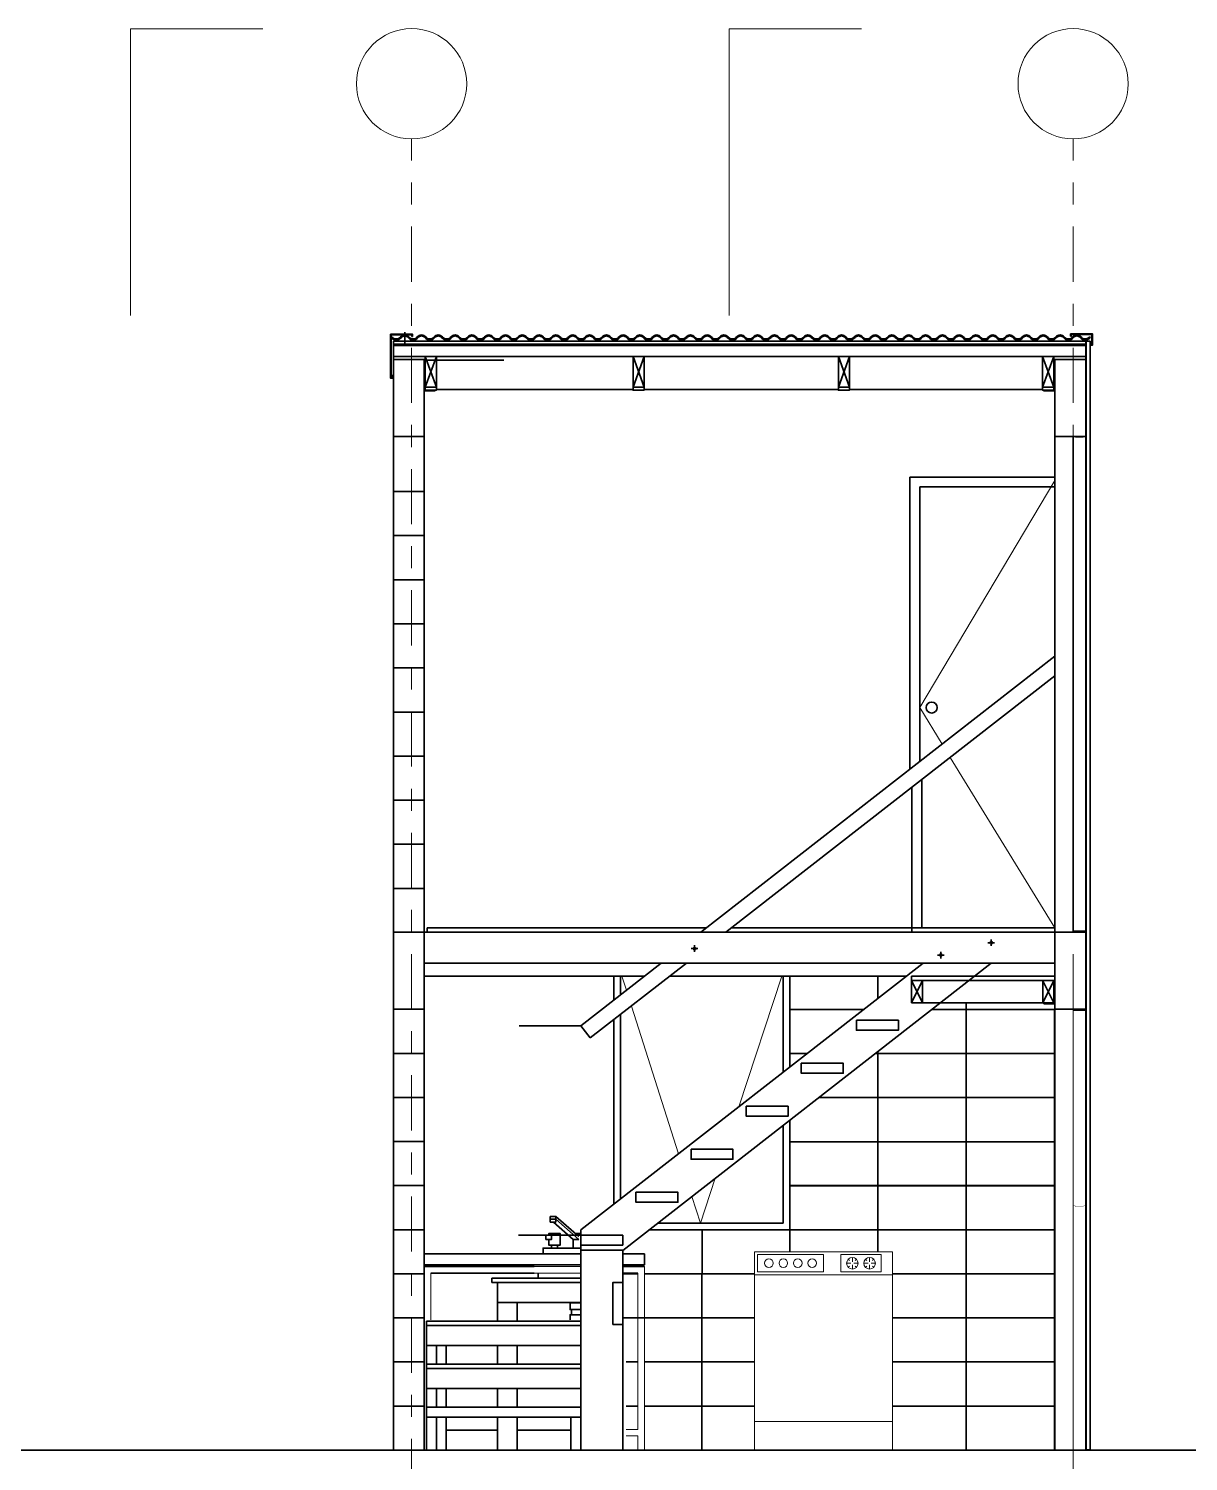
# Model space of a CAD drawing. Header units: metres. Extents: x -74.1 to 15, y -108.3 to -10.
# Drawn here: x -29.08 to -23.82, y -34.55 to -28.05 of the extents above; entities that cross this region are included whole.
import ezdxf

# ---------------------------------------------------------------- set-up
doc = ezdxf.new("R2010")
doc.units = ezdxf.units.M
doc.header["$LTSCALE"] = 5
doc.header["$MEASUREMENT"] = 0
doc.linetypes.add('CENTER', pattern=[2, 1.25, -0.25, 0.25, -0.25])
for name, color, linetype, lineweight in [('A-ANNO-SYMB', 3, 'Continuous', 18), ('A-ELEV-MBE1', 7, 'Continuous', 35), ('A-SECT-MCUT', 7, 'Continuous', 35)]:
    doc.layers.add(name, color=color, linetype=linetype, lineweight=lineweight)

msp = doc.modelspace()

# ---------------------------------------------------------------- linework, layer by layer
at = {"layer": 'A-ANNO-SYMB', "ltscale": 0.2}
for p, q in [((-28.6155, -28.0524), (-28.0155, -28.0524)), ((-28.6155, -28.0524), (-28.6155, -29.3524)), ((-25.9002, -28.0524), (-25.3002, -28.0524)), ((-25.9002, -28.0524), (-25.9002, -29.3524))]:
    msp.add_line(p, q, dxfattribs=at)
at = {"layer": 'A-ANNO-SYMB', "ltscale": 0.003}
for p, q in [((-25.0367, -31.1314), (-24.4238, -30.1013)), ((-25.0367, -31.1314), (-24.935, -31.2972)), ((-24.8982, -31.3573), (-24.4236, -32.1309)), ((-26.3872, -32.3507), (-26.367, -32.4142)), ((-25.8572, -32.9427), (-25.6625, -32.3507)), ((-26.3444, -32.4853), (-26.131, -33.1562)), ((-26.031, -33.4709), (-25.9638, -33.2668)), ((-26.0696, -33.3493), (-26.031, -33.4709)), ((-25.7854, -33.6093), (-25.7854, -33.6593)), ((-25.3682, -33.6524), (-25.3486, -33.6524)), ((-25.3551, -33.6655), (-25.3605, -33.6708)), ((-25.3599, -33.6346), (-25.3551, -33.6394)), ((-25.3421, -33.6459), (-25.3421, -33.6263)), ((-25.3421, -33.6589), (-25.3421, -33.6785)), ((-25.316, -33.6524), (-25.3355, -33.6524)), ((-25.329, -33.6394), (-25.324, -33.6343)), ((-25.3236, -33.6708), (-25.329, -33.6655)), ((-25.2899, -33.6524), (-25.2703, -33.6524)), ((-25.2768, -33.6655), (-25.2822, -33.6708)), ((-25.2817, -33.6346), (-25.2768, -33.6394)), ((-25.2638, -33.6459), (-25.2638, -33.6263)), ((-25.2638, -33.6589), (-25.2638, -33.6785)), ((-25.2377, -33.6524), (-25.2573, -33.6524)), ((-25.2508, -33.6394), (-25.2457, -33.6343)), ((-25.2454, -33.6708), (-25.2508, -33.6655)), ((-25.1595, -33.7046), (-25.7855, -33.7046)), ((-25.7855, -34.3698), (-25.1595, -34.3698))]:
    msp.add_line(p, q, dxfattribs=at)
at = {"layer": 'A-ANNO-SYMB'}
for p, q in [((-24.3406, -32.5059), (-24.3406, -34.4949)), ((-24.2842, -32.5059), (-24.3406, -32.5059)), ((-24.2842, -32.5059), (-24.2842, -34.497)), ((-27.2835, -33.6593), (-27.2835, -33.6093)), ((-27.2835, -34.4358), (-27.2835, -33.6673)), ((-27.2535, -33.9089), (-27.2535, -33.6973)), ((-26.5735, -33.6673), (-26.7845, -33.6673)), ((-26.5735, -33.6973), (-26.7845, -33.6973)), ((-26.3155, -34.4058), (-26.3155, -33.6973)), ((-26.2855, -34.4358), (-26.2855, -33.6673)), ((-27.2835, -34.4358), (-27.2835, -34.5002)), ((-26.3676, -34.4058), (-26.3155, -34.4058)), ((-26.3676, -34.4358), (-26.3155, -34.4358)), ((-26.3155, -34.4358), (-26.3155, -34.5002)), ((-26.2855, -34.4358), (-26.2855, -34.5002))]:
    msp.add_line(p, q, dxfattribs=at)
at = {"layer": 'A-ANNO-SYMB', "linetype": 'CENTER', "ltscale": 0.04}
for points in [[(-27.3409, -39.0995), (-27.3409, -28.5516)], [(-24.3409, -39.0995), (-24.3409, -28.5516)]]:
    msp.add_lwpolyline(points, dxfattribs=at)
at = {"layer": 'A-ANNO-SYMB', "ltscale": 0.003}
for points in [[(-25.7855, -34.5002), (-25.7855, -33.6002), (-25.1595, -33.6002), (-25.1595, -34.5002)], [(-25.7725, -33.6915), (-25.7725, -33.6133), (-25.4725, -33.6133), (-25.4725, -33.6915)], [(-25.3942, -33.6915), (-25.3942, -33.6133), (-25.2116, -33.6133), (-25.2116, -33.6915)]]:
    msp.add_lwpolyline(points, close=True, dxfattribs=at)
at = {"layer": 'A-ANNO-SYMB'}
msp.add_lwpolyline([(-26.3155, -34.4358), (-26.3676, -34.4358), (-26.3676, -34.4358), (-26.3155, -34.4358)], close=True, dxfattribs=at)
at = {"layer": 'A-ANNO-SYMB', "ltscale": 0.003}
msp.add_lwpolyline([(-25.226, -34.5002), (-25.626, -34.5002)], dxfattribs=at)
at = {"layer": 'A-ANNO-SYMB'}
for centre in [(-27.3409, -28.3016), (-24.3409, -28.3016)]:
    msp.add_circle(centre, 0.25, dxfattribs=at)
at = {"layer": 'A-ANNO-SYMB', "ltscale": 0.003}
for centre, radius in [((-25.7203, -33.6524), 0.0196), ((-25.6551, -33.6524), 0.0196), ((-25.5899, -33.6524), 0.0196), ((-25.5247, -33.6524), 0.0196), ((-25.3421, -33.6524), 0.0261), ((-25.2638, -33.6524), 0.0261)]:
    msp.add_circle(centre, radius, dxfattribs=at)
at = {"layer": 'A-ELEV-MBE1'}
for p, q in [((-27.3713, -29.4286), (-27.3713, -29.4879)), ((-27.4293, -29.4499), (-27.4332, -29.4531)), ((-27.4235, -29.4686), (-24.2838, -29.4686)), ((-27.4235, -29.4836), (-27.4235, -29.4686)), ((-27.4235, -29.4836), (-24.2838, -29.4836)), ((-27.4235, -29.4836), (-27.4235, -29.5518)), ((-27.4235, -29.4883), (-24.2838, -29.4883)), ((-27.3392, -29.4476), (-27.3362, -29.4476)), ((-26.3625, -29.4499), (-26.3664, -29.4531)), ((-26.3244, -29.4499), (-26.3206, -29.4531)), ((-25.7529, -29.4499), (-25.7568, -29.4531)), ((-24.6861, -29.4499), (-24.69, -29.4531)), ((-24.648, -29.4499), (-24.6442, -29.4531)), ((-24.3496, -29.4467), (-24.3526, -29.4467)), ((-24.2838, -29.4836), (-24.2838, -29.4686)), ((-24.2838, -29.4836), (-24.2838, -29.5518)), ((-24.2634, -29.4686), (-24.2814, -29.4686)), ((-24.2664, -29.4491), (-24.2623, -29.452)), ((-24.2626, -29.4872), (-24.2626, -29.4742)), ((-24.2596, -29.4742), (-24.2626, -29.4742)), ((-24.2596, -29.4842), (-24.2596, -29.4742)), ((-27.4235, -29.5383), (-24.2838, -29.5383)), ((-27.2835, -29.555), (-26.9234, -29.555)), ((-24.4291, -29.6922), (-24.4291, -29.5383)), ((-27.4292, -29.6346), (-27.4292, -29.6246)), ((-27.4262, -29.6246), (-27.4292, -29.6246)), ((-27.4262, -29.6376), (-27.4262, -29.6246)), ((-27.2787, -29.594), (-27.2835, -29.594)), ((-24.4291, -29.594), (-24.4248, -29.594)), ((-27.2335, -29.6922), (-27.2335, -29.694)), ((-27.2287, -29.6883), (-26.3367, -29.6883)), ((-26.2867, -29.6883), (-25.4053, -29.6883)), ((-25.3553, -29.6883), (-24.4791, -29.6883)), ((-24.4748, -29.6922), (-24.4748, -29.694)), ((-24.4248, -29.694), (-24.4238, -29.694)), ((-24.4238, -29.9018), (-24.4234, -34.5009)), ((-24.3406, -29.9044), (-24.3406, -32.1453)), ((-24.2836, -29.9058), (-24.2836, -32.1467)), ((-25.0817, -31.4116), (-25.0817, -30.0857)), ((-24.4238, -30.0857), (-25.0817, -30.0857)), ((-25.0367, -30.1307), (-25.0367, -31.3765)), ((-24.4238, -30.1307), (-25.0367, -30.1307)), ((-26.0293, -32.1508), (-24.4235, -30.8982)), ((-25.9155, -32.1508), (-24.4235, -30.987)), ((-25.0717, -32.1307), (-25.0717, -31.4926)), ((-25.0267, -31.4575), (-25.0267, -32.1307)), ((-27.2835, -32.1509), (-24.4236, -32.1507)), ((-27.27, -32.1309), (-27.27, -32.1509)), ((-26.0038, -32.1309), (-27.27, -32.1309)), ((-24.4236, -32.1309), (-25.89, -32.1309)), ((-25.0717, -32.1507), (-25.8896, -32.1507)), ((-25.0717, -32.1307), (-25.0717, -32.1507)), ((-24.3855, -32.1507), (-25.0717, -32.1507)), ((-24.2842, -32.1453), (-24.3406, -32.1453)), ((-26.0427, -32.2249), (-26.0727, -32.2249)), ((-26.0577, -32.2399), (-26.0577, -32.2099)), ((-24.697, -32.1981), (-24.727, -32.1981)), ((-24.712, -32.2131), (-24.712, -32.1831)), ((-27.2835, -32.2909), (-24.4236, -32.2907)), ((-26.5735, -33.5014), (-25.0214, -32.2907)), ((-26.5735, -32.5752), (-26.2088, -32.2908)), ((-26.5304, -32.6304), (-26.095, -32.2908)), ((-26.3835, -33.5941), (-24.7125, -32.2907)), ((-24.9261, -32.2542), (-24.9561, -32.2542)), ((-24.9411, -32.2692), (-24.9411, -32.2392)), ((-26.2856, -32.3507), (-27.2835, -32.3507)), ((-26.4235, -32.3507), (-26.4235, -32.4582)), ((-26.4235, -32.4582), (-26.4235, -32.3509)), ((-26.3935, -32.4348), (-26.3935, -32.3507)), ((-25.0983, -32.3507), (-26.1718, -32.3507)), ((-25.656, -32.7857), (-25.656, -32.3507)), ((-25.626, -32.7112), (-25.626, -32.3507)), ((-25.226, -32.4503), (-25.226, -32.3507)), ((-25.0735, -32.3502), (-25.0735, -32.3702)), ((-24.4235, -32.3507), (-24.7894, -32.3507)), ((-24.7888, -32.3502), (-24.4235, -32.3502)), ((-24.8144, -32.3702), (-24.4235, -32.3702)), ((-24.9426, -32.4702), (-24.4235, -32.4702)), ((-26.4235, -32.6152), (-26.4235, -32.547)), ((-26.4235, -32.547), (-26.4235, -33.3844)), ((-26.4235, -32.547), (-26.4235, -32.6152)), ((-26.3935, -33.361), (-26.3935, -32.5236)), ((-26.3935, -32.5834), (-26.3935, -32.5236)), ((-26.5735, -32.5752), (-26.8531, -32.5752)), ((-26.5735, -32.5752), (-26.5304, -32.6304)), ((-26.4235, -33.3844), (-26.4235, -32.757)), ((-25.656, -33.4709), (-25.656, -33.0267)), ((-25.626, -33.5009), (-25.626, -33.028)), ((-26.7123, -33.4398), (-26.7123, -33.4528)), ((-26.6863, -33.4398), (-26.7123, -33.4398)), ((-26.7123, -33.4528), (-26.7123, -33.4659)), ((-26.7123, -33.4528), (-26.6863, -33.4528)), ((-26.7123, -33.4659), (-26.6863, -33.4659)), ((-26.6978, -33.4658), (-26.608, -33.5441)), ((-26.6863, -33.4528), (-26.6863, -33.4398)), ((-26.5819, -33.5311), (-26.6863, -33.4398)), ((-26.6863, -33.4659), (-26.6863, -33.4528)), ((-26.6863, -33.4528), (-26.5819, -33.5441)), ((-26.2255, -33.4709), (-25.656, -33.4709)), ((-25.656, -33.4709), (-26.0434, -33.4709)), ((-26.5735, -33.5252), (-26.8558, -33.5252)), ((-26.5735, -33.518), (-26.5968, -33.518)), ((-26.5735, -33.5014), (-26.5735, -34.3052)), ((-25.626, -33.5002), (-26.1091, -33.5002)), ((-25.626, -33.5009), (-26.1091, -33.5009)), ((-26.7058, -33.5832), (-26.7058, -33.5702)), ((-26.6797, -33.5702), (-26.6797, -33.5832)), ((-26.608, -33.5441), (-26.608, -33.5832)), ((-26.608, -33.5441), (-26.5819, -33.5441)), ((-26.5735, -33.7047), (-26.5735, -33.5878)), ((-26.3835, -33.5936), (-26.5735, -33.5936)), ((-26.3835, -33.5941), (-26.3835, -34.5002)), ((-27.2835, -33.6093), (-26.5735, -33.6093)), ((-27.2835, -33.6593), (-26.5735, -33.6593)), ((-26.7449, -33.6093), (-26.5735, -33.6093)), ((-26.3835, -33.6093), (-26.2855, -33.6093)), ((-26.3835, -33.6593), (-26.2855, -33.6593)), ((-26.2855, -33.6593), (-26.2855, -33.6093)), ((-27.2835, -33.6673), (-26.7845, -33.6673)), ((-27.2535, -33.6973), (-26.7845, -33.6973)), ((-26.9776, -33.7202), (-26.9776, -33.7402)), ((-26.5735, -33.7202), (-26.9776, -33.7202)), ((-26.3835, -33.6673), (-26.2855, -33.6673)), ((-26.3835, -33.6973), (-26.3155, -33.6973)), ((-26.3155, -33.7002), (-26.3835, -33.7002)), ((-25.1595, -33.7002), (-24.426, -33.7002)), ((-24.426, -33.7002), (-24.426, -34.5002)), ((-26.5735, -33.7402), (-26.9776, -33.7402)), ((-26.9517, -33.7402), (-26.9517, -33.9152)), ((-26.5735, -33.8302), (-26.9517, -33.8302)), ((-26.8617, -33.8302), (-26.8617, -33.9152)), ((-26.6164, -33.8321), (-26.6164, -33.8302)), ((-27.2735, -33.9352), (-27.2735, -33.9152)), ((-26.5735, -33.9152), (-27.2735, -33.9152)), ((-26.6164, -33.8856), (-26.6164, -33.8625)), ((-27.2735, -34.1102), (-27.2735, -33.9352)), ((-26.5735, -33.9352), (-27.2735, -33.9352)), ((-26.5735, -34.0252), (-27.2735, -34.0252)), ((-27.2283, -34.1102), (-27.2283, -34.0252)), ((-27.1835, -34.0252), (-27.1835, -34.1102)), ((-26.9517, -34.0252), (-26.9517, -34.1102)), ((-26.8617, -34.0252), (-26.8617, -34.1102)), ((-27.2735, -34.1102), (-27.2735, -34.1302)), ((-26.5735, -34.1102), (-27.2735, -34.1102)), ((-27.2735, -34.1302), (-27.2735, -34.3052)), ((-26.5735, -34.1302), (-27.2735, -34.1302)), ((-26.5735, -34.2202), (-27.2735, -34.2202)), ((-27.2283, -34.2202), (-27.2283, -34.3052)), ((-27.1835, -34.3052), (-27.1835, -34.2202)), ((-26.9517, -34.2202), (-26.9517, -34.3052)), ((-26.8617, -34.2202), (-26.8617, -34.3052)), ((-27.2735, -34.3502), (-27.2735, -34.3052)), ((-26.5735, -34.3052), (-27.2735, -34.3052)), ((-26.5735, -34.3052), (-26.5735, -34.3502)), ((-26.5735, -34.3502), (-27.2735, -34.3502)), ((-27.1835, -34.3502), (-27.1835, -34.5002)), ((-26.9517, -34.3502), (-26.9517, -34.5002)), ((-26.8617, -34.3502), (-26.8617, -34.5002)), ((-26.9517, -34.4102), (-27.1835, -34.4102)), ((-26.6185, -34.4102), (-26.8617, -34.4102))]:
    msp.add_line(p, q, dxfattribs=at)
at = {"layer": 'A-ELEV-MBE1', "ltscale": 0.03}
for p, q in [((-25.0735, -32.3502), (-24.7888, -32.3502)), ((-25.0735, -32.3702), (-24.8144, -32.3702)), ((-25.0235, -32.3702), (-25.0735, -32.4702)), ((-25.0735, -32.3702), (-25.0235, -32.4702)), ((-24.4286, -32.3702), (-24.4786, -32.4702)), ((-24.4786, -32.3705), (-24.4286, -32.4705)), ((-25.0735, -32.4702), (-24.9426, -32.4702))]:
    msp.add_line(p, q, dxfattribs=at)
at = {"layer": 'A-ELEV-MBE1'}
for points in [[(-27.4262, -29.6376), (-27.4362, -29.6376), (-27.4362, -29.4376), (-27.3362, -29.4376), (-27.3362, -29.4476)], [(-27.4292, -29.6346), (-27.4332, -29.6346), (-27.4332, -29.4406), (-27.3392, -29.4406), (-27.3392, -29.4476)], [(-24.2626, -29.4872), (-24.2526, -29.4872), (-24.2526, -29.4367), (-24.3526, -29.4367), (-24.3526, -29.4467)], [(-24.2596, -29.4842), (-24.2556, -29.4842), (-24.2556, -29.4397), (-24.3496, -29.4397), (-24.3496, -29.4467)], [(-24.2634, -29.4686), (-24.2634, -34.499), (-24.2814, -34.499), (-24.2814, -29.4686)], [(-27.2835, -29.594), (-27.2835, -29.694), (-27.2335, -29.694)], [(-24.4248, -29.594), (-24.4248, -29.694), (-24.4748, -29.694)], [(-27.2787, -29.6784), (-27.2787, -29.6922), (-27.2287, -29.6922), (-27.2287, -29.6784)], [(-26.3367, -29.6784), (-26.3367, -29.6922), (-26.2867, -29.6922), (-26.2867, -29.6784)], [(-25.4053, -29.6784), (-25.4053, -29.6922), (-25.3553, -29.6922), (-25.3553, -29.6784)], [(-24.4791, -29.6784), (-24.4791, -29.6922), (-24.4291, -29.6922), (-24.4291, -29.6784)], [(-25.4278, -32.5009), (-25.626, -32.5009), (-25.626, -32.3507)], [(-24.4735, -32.4752), (-24.4735, -32.4702), (-24.4285, -32.4702), (-24.4285, -32.4252), (-24.4235, -32.4252)], [(-24.4735, -32.4752), (-24.4235, -32.4752), (-24.4235, -32.4252)], [(-24.826, -32.4702), (-24.826, -32.5009), (-24.9819, -32.5009)], [(-24.426, -32.5009), (-24.426, -32.5009), (-24.826, -32.5009), (-24.826, -32.4702)], [(-25.5473, -32.7009), (-25.626, -32.7009), (-25.626, -32.5009), (-25.2909, -32.5009)], [(-24.9819, -32.5009), (-24.826, -32.5009), (-24.826, -32.7009), (-25.226, -32.7009), (-25.226, -32.6913)], [(-25.226, -32.6913), (-25.226, -32.7009), (-25.2383, -32.7009)], [(-25.626, -32.7623), (-25.626, -32.7009), (-25.6163, -32.7009)], [(-25.2383, -32.7009), (-25.226, -32.7009), (-25.226, -32.9009), (-25.4948, -32.9009)], [(-25.4948, -32.9009), (-25.226, -32.9009), (-25.226, -33.1009), (-25.626, -33.1009), (-25.626, -33.0033)], [(-26.7189, -33.5245), (-26.7189, -33.518), (-26.6667, -33.518), (-26.6667, -33.5702), (-26.7189, -33.5702), (-26.7189, -33.5441)], [(-26.2631, -33.5002), (-26.0235, -33.5002), (-26.0235, -33.7002)], [(-25.626, -33.6002), (-25.626, -33.5002), (-25.226, -33.5002), (-25.226, -33.6002)], [(-25.226, -33.6002), (-25.226, -33.5002), (-24.826, -33.5002), (-24.826, -34.5002)], [(-24.826, -33.6002), (-24.826, -33.5002), (-24.426, -33.5002), (-24.426, -33.7002), (-24.4359, -33.7002)], [(-26.5735, -33.5832), (-26.7449, -33.5832), (-26.7449, -33.6093), (-26.5735, -33.6093)], [(-26.7664, -33.7202), (-26.7664, -33.6973)], [(-26.2855, -33.7002), (-26.0865, -33.7002)], [(-26.0245, -33.7002), (-26.2855, -33.7002)], [(-26.0245, -33.7002), (-26.0565, -33.7002)], [(-26.0565, -33.7002), (-26.0245, -33.7002)], [(-25.7855, -33.9002), (-26.0245, -33.9002), (-26.0245, -33.7002), (-25.7855, -33.7002)], [(-25.1595, -33.7002), (-25.1185, -33.7002)], [(-26.4285, -33.9302), (-26.4285, -33.7402), (-26.3835, -33.7402), (-26.3835, -33.9302), (-26.4285, -33.9302)], [(-26.5735, -33.8625), (-26.6219, -33.8625), (-26.6219, -33.8321), (-26.5735, -33.8321)], [(-26.6219, -33.9089), (-26.6219, -33.8856), (-26.5735, -33.8856)], [(-26.2855, -33.9002), (-26.3835, -33.9002)], [(-26.3676, -33.9002), (-26.3155, -33.9002)], [(-26.0865, -33.9002), (-26.2855, -33.9002)], [(-26.2855, -33.9002), (-26.0245, -33.9002)], [(-26.0565, -33.9002), (-26.0245, -33.9002)], [(-25.7855, -34.1002), (-26.0245, -34.1002), (-26.0245, -33.9002), (-25.7855, -33.9002)], [(-25.1185, -33.9002), (-25.1595, -33.9002)], [(-25.1595, -33.9002), (-24.4235, -33.9002)], [(-26.3676, -34.1002), (-26.3155, -34.1002)], [(-26.3155, -34.1002), (-26.3676, -34.1002)], [(-26.0245, -34.1002), (-26.2855, -34.1002)], [(-26.2855, -34.1002), (-26.0865, -34.1002)], [(-26.0245, -34.1002), (-26.0565, -34.1002)], [(-26.0565, -34.1002), (-26.0245, -34.1002)], [(-25.7855, -34.3002), (-26.0245, -34.3002), (-26.0245, -34.1002), (-25.7855, -34.1002)], [(-24.4235, -34.1002), (-25.1595, -34.1002)], [(-25.1595, -34.1002), (-25.1185, -34.1002)], [(-26.3676, -34.3002), (-26.3155, -34.3002)], [(-26.3155, -34.3002), (-26.3676, -34.3002)], [(-26.0245, -34.3002), (-26.2855, -34.3002)], [(-26.2855, -34.3002), (-26.0865, -34.3002)], [(-26.0245, -34.3002), (-26.0565, -34.3002)], [(-26.0565, -34.3002), (-26.0245, -34.3002)], [(-26.0245, -34.5002), (-26.0245, -34.3002), (-25.7855, -34.3002)], [(-24.4234, -34.3002), (-25.1595, -34.3002)], [(-27.2735, -34.5002), (-27.2735, -34.3502), (-27.2285, -34.3502), (-27.2285, -34.5002), (-27.2735, -34.5002)], [(-26.6185, -34.5002), (-26.6185, -34.3502), (-26.5735, -34.3502), (-26.5735, -34.5002), (-26.6185, -34.5002)], [(-25.6245, -34.5002), (-26.0245, -34.5002), (-26.0245, -34.4358)], [(-24.426, -34.5002), (-25.226, -34.5002)]]:
    msp.add_lwpolyline(points, dxfattribs=at)
at = {"layer": 'A-ELEV-MBE1', "const_width": 0.0015}
for points in [[(-24.3418, -29.9336), (-24.3418, -29.9036), (-24.3328, -29.9036), (-24.3299, -29.9066), (-24.3126, -29.9066), (-24.2953, -29.9066), (-24.2923, -29.9036), (-24.2833, -29.9036), (-24.2833, -29.9336)], [(-24.3418, -32.1195), (-24.3418, -32.1495), (-24.3328, -32.1495), (-24.3299, -32.1465), (-24.3126, -32.1465), (-24.2953, -32.1465), (-24.2923, -32.1495), (-24.2833, -32.1495), (-24.2833, -32.1195)], [(-24.3418, -32.5317), (-24.3418, -32.5017), (-24.3328, -32.5017), (-24.3299, -32.5046), (-24.3126, -32.5046), (-24.2953, -32.5046), (-24.2923, -32.5017), (-24.2833, -32.5017), (-24.2833, -32.5317)], [(-24.3418, -33.4214), (-24.3418, -33.3914), (-24.3328, -33.3914), (-24.3299, -33.3944), (-24.3126, -33.3944), (-24.2953, -33.3944), (-24.2923, -33.3914), (-24.2833, -33.3914), (-24.2833, -33.4214)], [(-24.3418, -34.4703), (-24.3418, -34.5003), (-24.3328, -34.5003), (-24.3299, -34.4973), (-24.3126, -34.4973), (-24.2953, -34.4973), (-24.2923, -34.5003), (-24.2833, -34.5003), (-24.2833, -34.4703)]]:
    msp.add_lwpolyline(points, dxfattribs=at)
at = {"layer": 'A-ELEV-MBE1'}
for points in [[(-25.0717, -32.1309), (-25.0717, -32.1507), (-24.4236, -32.1507), (-24.4236, -32.1309)], [(-24.826, -32.5009), (-24.426, -32.5009), (-24.426, -32.7009), (-24.826, -32.7009)], [(-25.226, -32.7009), (-24.826, -32.7009), (-24.826, -32.9009), (-25.226, -32.9009)], [(-24.826, -32.7009), (-24.426, -32.7009), (-24.426, -32.9009), (-24.826, -32.9009)], [(-25.226, -32.9009), (-24.826, -32.9009), (-24.826, -33.1009), (-25.226, -33.1009)], [(-24.826, -32.9009), (-24.426, -32.9009), (-24.426, -33.1009), (-24.826, -33.1009)], [(-25.626, -33.1009), (-25.226, -33.1009), (-25.226, -33.3009), (-25.626, -33.3009)], [(-25.226, -33.1009), (-24.826, -33.1009), (-24.826, -33.3009), (-25.226, -33.3009)], [(-24.826, -33.1009), (-24.426, -33.1009), (-24.426, -33.3009), (-24.826, -33.3009)], [(-25.626, -33.3002), (-25.226, -33.3002), (-25.226, -33.5002), (-25.626, -33.5002)], [(-25.626, -33.3009), (-25.226, -33.3009), (-25.226, -33.5009), (-25.626, -33.5009)], [(-25.226, -33.3002), (-24.826, -33.3002), (-24.826, -33.5002), (-25.226, -33.5002)], [(-25.226, -33.3009), (-24.826, -33.3009), (-24.826, -33.5009), (-25.226, -33.5009)], [(-24.826, -33.3002), (-24.426, -33.3002), (-24.426, -33.5002), (-24.826, -33.5002)], [(-24.826, -33.3009), (-24.426, -33.3009), (-24.426, -33.5009), (-24.826, -33.5009)], [(-26.7319, -33.5441), (-26.7319, -33.5246), (-26.7058, -33.5246), (-26.7058, -33.5441)]]:
    msp.add_lwpolyline(points, close=True, dxfattribs=at)
at = {"layer": 'A-ELEV-MBE1', "ltscale": 0.03}
for points in [[(-25.0735, -32.4702), (-25.0735, -32.3702), (-25.0235, -32.3702), (-25.0235, -32.4702), (-25.0735, -32.4702)], [(-24.4786, -32.4702), (-24.4786, -32.3702), (-24.4286, -32.3702), (-24.4286, -32.4702), (-24.4786, -32.4702)]]:
    msp.add_lwpolyline(points, dxfattribs=at)
for points in [[(-25.3235, -32.5502), (-25.1335, -32.5502), (-25.1335, -32.5952), (-25.3235, -32.5952)], [(-25.5735, -32.7452), (-25.3835, -32.7452), (-25.3835, -32.7902), (-25.5735, -32.7902)], [(-25.5735, -32.7452), (-25.3835, -32.7452), (-25.3835, -32.7902), (-25.5735, -32.7902)], [(-25.8235, -32.9402), (-25.6335, -32.9402), (-25.6335, -32.9852), (-25.8235, -32.9852)], [(-26.0735, -33.1352), (-25.8835, -33.1352), (-25.8835, -33.1802), (-26.0735, -33.1802)], [(-26.3235, -33.3302), (-26.1335, -33.3302), (-26.1335, -33.3752), (-26.3235, -33.3752)], [(-26.5735, -33.5252), (-26.3835, -33.5252), (-26.3835, -33.5702), (-26.5735, -33.5702)]]:
    msp.add_lwpolyline(points, close=True, dxfattribs=at)
at = {"layer": 'A-ELEV-MBE1'}
for centre, radius in [((-24.9823, -31.1314), 0.025), ((-26.0577, -32.2249), 0.005), ((-24.712, -32.1981), 0.005), ((-24.9411, -32.2542), 0.005)]:
    msp.add_circle(centre, radius, dxfattribs=at)
for centre, radius, start, end in [((-27.3722, -29.4655), 0.0247, 39.42406, 140.57594), ((-27.296, -29.4655), 0.0247, 39.42406, 140.57594), ((-27.2198, -29.4655), 0.0247, 39.42406, 140.57594), ((-27.1436, -29.4655), 0.0247, 39.42406, 140.57594), ((-27.0674, -29.4655), 0.0247, 39.42406, 140.57594), ((-26.9912, -29.4655), 0.0247, 39.42406, 140.57594), ((-26.915, -29.4655), 0.0247, 39.42406, 140.57594), ((-26.8388, -29.4655), 0.0247, 39.42406, 140.57594), ((-26.7626, -29.4655), 0.0247, 39.42406, 140.57594), ((-26.6864, -29.4655), 0.0247, 39.42406, 140.57594), ((-26.6102, -29.4655), 0.0247, 39.42406, 140.57594), ((-26.534, -29.4655), 0.0247, 39.42406, 140.57594), ((-26.4578, -29.4655), 0.0247, 39.42406, 140.57594), ((-26.3816, -29.4655), 0.0247, 39.42406, 140.57594), ((-26.3054, -29.4655), 0.0247, 39.42406, 140.57594), ((-26.2292, -29.4655), 0.0247, 39.42406, 140.57594), ((-26.153, -29.4655), 0.0247, 39.42406, 140.57594), ((-26.0768, -29.4655), 0.0247, 39.42406, 140.57594), ((-26.0006, -29.4655), 0.0247, 39.42406, 140.57594), ((-25.9244, -29.4655), 0.0247, 39.42406, 140.57594), ((-25.8482, -29.4655), 0.0247, 39.42406, 140.57594), ((-25.772, -29.4655), 0.0247, 39.42406, 140.57594), ((-25.6958, -29.4655), 0.0247, 39.42406, 140.57594), ((-25.6958, -29.4655), 0.0247, 39.42406, 140.57594), ((-25.6196, -29.4655), 0.0247, 39.42406, 140.57594), ((-25.5434, -29.4655), 0.0247, 39.42406, 140.57594), ((-25.4672, -29.4655), 0.0247, 39.42406, 140.57594), ((-25.391, -29.4655), 0.0247, 39.42406, 140.57594), ((-25.3148, -29.4655), 0.0247, 39.42406, 140.57594), ((-25.2386, -29.4655), 0.0247, 39.42406, 140.57594), ((-25.1624, -29.4655), 0.0247, 39.42406, 140.57594), ((-25.0862, -29.4655), 0.0247, 39.42406, 140.57594), ((-25.01, -29.4655), 0.0247, 39.42406, 140.57594), ((-24.9338, -29.4655), 0.0247, 39.42406, 140.57594), ((-24.8576, -29.4655), 0.0247, 39.42406, 140.57594), ((-24.7814, -29.4655), 0.0247, 39.42406, 140.57594), ((-24.7052, -29.4655), 0.0247, 39.42406, 140.57594), ((-24.629, -29.4655), 0.0247, 39.42406, 140.57594), ((-24.5528, -29.4655), 0.0247, 39.42406, 140.57594), ((-24.4766, -29.4655), 0.0247, 39.42406, 140.57594), ((-24.4004, -29.4655), 0.0247, 39.42406, 140.57594), ((-24.3242, -29.4655), 0.0247, 39.42406, 140.57594), ((-27.4103, -29.4342), 0.0297, 219.42406, 320.57594), ((-27.4103, -29.4342), 0.0247, 219.42406, 320.57594), ((-27.3722, -29.4655), 0.0197, 39.42406, 140.57594), ((-27.3341, -29.4342), 0.0297, 219.42406, 320.57594), ((-27.3341, -29.4342), 0.0247, 219.42406, 320.57594), ((-27.296, -29.4655), 0.0197, 39.42406, 140.57594), ((-27.2579, -29.4342), 0.0297, 219.42406, 320.57594), ((-27.2579, -29.4342), 0.0247, 219.42406, 320.57594), ((-27.2198, -29.4655), 0.0197, 39.42406, 140.57594), ((-27.1817, -29.4342), 0.0297, 219.42406, 320.57594), ((-27.1817, -29.4342), 0.0247, 219.42406, 320.57594), ((-27.1436, -29.4655), 0.0197, 39.42406, 140.57594), ((-27.1055, -29.4342), 0.0297, 219.42406, 320.57594), ((-27.1055, -29.4342), 0.0247, 219.42406, 320.57594), ((-27.0674, -29.4655), 0.0197, 39.42406, 140.57594), ((-27.0293, -29.4342), 0.0297, 219.42406, 320.57594), ((-27.0293, -29.4342), 0.0247, 219.42406, 320.57594), ((-26.9912, -29.4655), 0.0197, 39.42406, 140.57594), ((-26.9531, -29.4342), 0.0297, 219.42406, 320.57594), ((-26.9531, -29.4342), 0.0247, 219.42406, 320.57594), ((-26.915, -29.4655), 0.0197, 39.42406, 140.57594), ((-26.8769, -29.4342), 0.0297, 219.42406, 320.57594), ((-26.8769, -29.4342), 0.0247, 219.42406, 320.57594), ((-26.8388, -29.4655), 0.0197, 39.42406, 140.57594), ((-26.8007, -29.4342), 0.0297, 219.42406, 320.57594), ((-26.8007, -29.4342), 0.0247, 219.42406, 320.57594), ((-26.7626, -29.4655), 0.0197, 39.42406, 140.57594), ((-26.7245, -29.4342), 0.0297, 219.42406, 320.57594), ((-26.7245, -29.4342), 0.0247, 219.42406, 320.57594), ((-26.6864, -29.4655), 0.0197, 39.42406, 140.57594), ((-26.6483, -29.4342), 0.0297, 219.42406, 320.57594), ((-26.6483, -29.4342), 0.0247, 219.42406, 320.57594), ((-26.6102, -29.4655), 0.0197, 39.42406, 140.57594), ((-26.5721, -29.4342), 0.0297, 219.42406, 320.57594), ((-26.5721, -29.4342), 0.0247, 219.42406, 320.57594), ((-26.534, -29.4655), 0.0197, 39.42406, 140.57594), ((-26.4959, -29.4342), 0.0297, 219.42406, 320.57594), ((-26.4959, -29.4342), 0.0247, 219.42406, 320.57594), ((-26.4578, -29.4655), 0.0197, 39.42406, 140.57594), ((-26.4197, -29.4342), 0.0297, 219.42406, 320.57594), ((-26.4197, -29.4342), 0.0247, 219.42406, 320.57594), ((-26.3816, -29.4655), 0.0197, 39.42406, 140.57594), ((-26.3435, -29.4342), 0.0297, 219.42406, 320.57594), ((-26.3435, -29.4342), 0.0297, 219.42406, 320.57594), ((-26.3435, -29.4342), 0.0247, 219.42406, 320.57594), ((-26.3435, -29.4342), 0.0247, 219.42406, 320.57594), ((-26.3054, -29.4655), 0.0197, 39.42406, 140.57594), ((-26.2673, -29.4342), 0.0297, 219.42406, 320.57594), ((-26.2673, -29.4342), 0.0247, 219.42406, 320.57594), ((-26.2292, -29.4655), 0.0197, 39.42406, 140.57594), ((-26.1911, -29.4342), 0.0297, 219.42406, 320.57594), ((-26.1911, -29.4342), 0.0247, 219.42406, 320.57594), ((-26.153, -29.4655), 0.0197, 39.42406, 140.57594), ((-26.1149, -29.4342), 0.0297, 219.42406, 320.57594), ((-26.1149, -29.4342), 0.0247, 219.42406, 320.57594), ((-26.0768, -29.4655), 0.0197, 39.42406, 140.57594), ((-26.0387, -29.4342), 0.0297, 219.42406, 320.57594), ((-26.0387, -29.4342), 0.0247, 219.42406, 320.57594), ((-26.0006, -29.4655), 0.0197, 39.42406, 140.57594), ((-25.9625, -29.4342), 0.0297, 219.42406, 320.57594), ((-25.9625, -29.4342), 0.0247, 219.42406, 320.57594), ((-25.9244, -29.4655), 0.0197, 39.42406, 140.57594), ((-25.8863, -29.4342), 0.0297, 219.42406, 320.57594), ((-25.8863, -29.4342), 0.0247, 219.42406, 320.57594), ((-25.8482, -29.4655), 0.0197, 39.42406, 140.57594), ((-25.8101, -29.4342), 0.0297, 219.42406, 320.57594), ((-25.8101, -29.4342), 0.0247, 219.42406, 320.57594), ((-25.772, -29.4655), 0.0197, 39.42406, 140.57594), ((-25.7339, -29.4342), 0.0297, 219.42406, 320.57594), ((-25.7339, -29.4342), 0.0297, 219.42406, 320.57594), ((-25.7339, -29.4342), 0.0247, 219.42406, 320.57594), ((-25.7339, -29.4342), 0.0247, 219.42406, 320.57594), ((-25.6958, -29.4655), 0.0197, 39.42406, 140.57594), ((-25.6958, -29.4655), 0.0197, 39.42406, 140.57594), ((-25.6577, -29.4342), 0.0297, 219.42406, 320.57594), ((-25.6577, -29.4342), 0.0247, 219.42406, 320.57594), ((-25.6196, -29.4655), 0.0197, 39.42406, 140.57594), ((-25.5815, -29.4342), 0.0297, 219.42406, 320.57594), ((-25.5815, -29.4342), 0.0247, 219.42406, 320.57594), ((-25.5434, -29.4655), 0.0197, 39.42406, 140.57594), ((-25.5053, -29.4342), 0.0297, 219.42406, 320.57594), ((-25.5053, -29.4342), 0.0247, 219.42406, 320.57594), ((-25.4672, -29.4655), 0.0197, 39.42406, 140.57594), ((-25.4291, -29.4342), 0.0297, 219.42406, 320.57594), ((-25.4291, -29.4342), 0.0247, 219.42406, 320.57594), ((-25.391, -29.4655), 0.0197, 39.42406, 140.57594), ((-25.3529, -29.4342), 0.0297, 219.42406, 320.57594), ((-25.3529, -29.4342), 0.0247, 219.42406, 320.57594), ((-25.3148, -29.4655), 0.0197, 39.42406, 140.57594), ((-25.2767, -29.4342), 0.0297, 219.42406, 320.57594), ((-25.2767, -29.4342), 0.0247, 219.42406, 320.57594), ((-25.2386, -29.4655), 0.0197, 39.42406, 140.57594), ((-25.2005, -29.4342), 0.0297, 219.42406, 320.57594), ((-25.2005, -29.4342), 0.0247, 219.42406, 320.57594), ((-25.1624, -29.4655), 0.0197, 39.42406, 140.57594), ((-25.1243, -29.4342), 0.0297, 219.42406, 320.57594), ((-25.1243, -29.4342), 0.0247, 219.42406, 320.57594), ((-25.0862, -29.4655), 0.0197, 39.42406, 140.57594), ((-25.0481, -29.4342), 0.0297, 219.42406, 320.57594), ((-25.0481, -29.4342), 0.0247, 219.42406, 320.57594), ((-25.01, -29.4655), 0.0197, 39.42406, 140.57594), ((-24.9719, -29.4342), 0.0297, 219.42406, 320.57594), ((-24.9719, -29.4342), 0.0247, 219.42406, 320.57594), ((-24.9338, -29.4655), 0.0197, 39.42406, 140.57594), ((-24.8957, -29.4342), 0.0297, 219.42406, 320.57594), ((-24.8957, -29.4342), 0.0247, 219.42406, 320.57594), ((-24.8576, -29.4655), 0.0197, 39.42406, 140.57594), ((-24.8195, -29.4342), 0.0297, 219.42406, 320.57594), ((-24.8195, -29.4342), 0.0247, 219.42406, 320.57594), ((-24.7814, -29.4655), 0.0197, 39.42406, 140.57594), ((-24.7433, -29.4342), 0.0297, 219.42406, 320.57594), ((-24.7433, -29.4342), 0.0247, 219.42406, 320.57594), ((-24.7052, -29.4655), 0.0197, 39.42406, 140.57594), ((-24.6671, -29.4342), 0.0297, 219.42406, 320.57594), ((-24.6671, -29.4342), 0.0297, 219.42406, 320.57594), ((-24.6671, -29.4342), 0.0247, 219.42406, 320.57594), ((-24.6671, -29.4342), 0.0247, 219.42406, 320.57594), ((-24.629, -29.4655), 0.0197, 39.42406, 140.57594), ((-24.5909, -29.4342), 0.0297, 219.42406, 320.57594), ((-24.5909, -29.4342), 0.0247, 219.42406, 320.57594), ((-24.5528, -29.4655), 0.0197, 39.42406, 140.57594), ((-24.5147, -29.4342), 0.0297, 219.42406, 320.57594), ((-24.5147, -29.4342), 0.0247, 219.42406, 320.57594), ((-24.4766, -29.4655), 0.0197, 39.42406, 140.57594), ((-24.4385, -29.4342), 0.0297, 219.42406, 320.57594), ((-24.4385, -29.4342), 0.0247, 219.42406, 320.57594), ((-24.4004, -29.4655), 0.0197, 39.42406, 140.57594), ((-24.3623, -29.4342), 0.0297, 219.42406, 320.57594), ((-24.3623, -29.4342), 0.0247, 219.42406, 320.57594), ((-24.3242, -29.4655), 0.0197, 39.42406, 140.57594), ((-24.2861, -29.4342), 0.0297, 219.42406, 323.14533), ((-24.2861, -29.4342), 0.0247, 219.42406, 322.93914)]:
    msp.add_arc(centre, radius, start, end, dxfattribs=at)
at = {"layer": 'A-SECT-MCUT'}
for p, q in [((-27.2787, -29.5383), (-27.2787, -29.6784)), ((-27.2787, -29.5383), (-27.2287, -29.5383)), ((-27.2787, -29.5383), (-27.2287, -29.6784)), ((-27.2287, -29.5383), (-27.2787, -29.6784)), ((-27.2287, -29.5383), (-27.2287, -29.6784)), ((-26.3367, -29.5383), (-26.3367, -29.6784)), ((-26.3367, -29.5383), (-26.2867, -29.5383)), ((-26.3367, -29.5383), (-26.2867, -29.6784)), ((-26.2867, -29.5383), (-26.3367, -29.6784)), ((-26.2867, -29.5383), (-26.2867, -29.6784)), ((-25.4053, -29.5383), (-25.4053, -29.6784)), ((-25.4053, -29.5383), (-25.3553, -29.5383)), ((-25.4053, -29.5383), (-25.3553, -29.6784)), ((-25.3553, -29.5383), (-25.4053, -29.6784)), ((-25.3553, -29.5383), (-25.3553, -29.6784)), ((-24.4791, -29.5383), (-24.4791, -29.6784)), ((-24.4791, -29.5383), (-24.4291, -29.5383)), ((-24.4791, -29.5383), (-24.4291, -29.6784)), ((-24.4291, -29.5383), (-24.4791, -29.6784)), ((-24.4291, -29.5383), (-24.4291, -29.6784)), ((-27.2787, -29.6784), (-27.2287, -29.6784)), ((-26.3367, -29.6784), (-26.2867, -29.6784)), ((-25.4053, -29.6784), (-25.3553, -29.6784)), ((-24.4791, -29.6784), (-24.4291, -29.6784)), ((-32.079, -34.5009), (-15.281, -34.5009))]:
    msp.add_line(p, q, dxfattribs=at)
for points in [[(-27.4235, -29.5518), (-27.2835, -29.5518), (-27.2835, -29.9018), (-27.4235, -29.9018)], [(-24.4238, -29.5518), (-24.2838, -29.5518), (-24.2838, -29.9018), (-24.4238, -29.9018)], [(-27.4235, -29.9018), (-27.2835, -29.9018), (-27.2835, -30.1516), (-27.4235, -30.1516)], [(-27.4235, -30.1516), (-27.2835, -30.1516), (-27.2835, -30.3516), (-27.4235, -30.3516)], [(-27.4235, -30.3516), (-27.2835, -30.3516), (-27.2835, -30.5516), (-27.4235, -30.5516)], [(-27.4235, -30.5516), (-27.2835, -30.5516), (-27.2835, -30.7516), (-27.4235, -30.7516)], [(-27.4235, -30.7516), (-27.2835, -30.7516), (-27.2835, -30.9516), (-27.4235, -30.9516)], [(-27.4235, -30.9516), (-27.2835, -30.9516), (-27.2835, -31.1516), (-27.4235, -31.1516)], [(-27.4235, -31.1516), (-27.2835, -31.1516), (-27.2835, -31.3516), (-27.4235, -31.3516)], [(-27.4235, -31.3516), (-27.2835, -31.3516), (-27.2835, -31.5516), (-27.4235, -31.5516)], [(-27.4235, -31.5516), (-27.2835, -31.5516), (-27.2835, -31.7516), (-27.4235, -31.7516)], [(-27.4235, -31.7516), (-27.2835, -31.7516), (-27.2835, -31.9516), (-27.4235, -31.9516)], [(-27.4235, -31.9516), (-27.2835, -31.9516), (-27.2835, -32.1502), (-27.4235, -32.1502)], [(-27.4235, -32.1502), (-27.2835, -32.1502), (-27.2835, -32.5002), (-27.4235, -32.5002)], [(-24.4235, -32.1502), (-24.2835, -32.1502), (-24.2835, -32.5002), (-24.4235, -32.5002)], [(-27.4235, -32.5002), (-27.2835, -32.5002), (-27.2835, -32.7002), (-27.4235, -32.7002)], [(-27.4235, -32.7002), (-27.2835, -32.7002), (-27.2835, -32.9002), (-27.4235, -32.9002)], [(-27.4235, -32.9002), (-27.2835, -32.9002), (-27.2835, -33.1002), (-27.4235, -33.1002)], [(-27.4235, -33.1002), (-27.2835, -33.1002), (-27.2835, -33.3002), (-27.4235, -33.3002)], [(-27.4235, -33.3002), (-27.2835, -33.3002), (-27.2835, -33.5002), (-27.4235, -33.5002)], [(-27.4235, -33.5002), (-27.2835, -33.5002), (-27.2835, -33.7002), (-27.4235, -33.7002)], [(-27.4235, -33.7002), (-27.2835, -33.7002), (-27.2835, -33.9002), (-27.4235, -33.9002)], [(-27.4235, -33.9002), (-27.2835, -33.9002), (-27.2835, -34.1002), (-27.4235, -34.1002)], [(-27.4235, -34.1002), (-27.2835, -34.1002), (-27.2835, -34.3002), (-27.4235, -34.3002)], [(-27.4235, -34.3002), (-27.2835, -34.3002), (-27.2835, -34.5002), (-27.4235, -34.5002)]]:
    msp.add_lwpolyline(points, close=True, dxfattribs=at)
for points in [[(-27.4235, -34.5009), (-27.2735, -34.5009)], [(-24.4198, -34.5009), (-24.2698, -34.5009)]]:
    msp.add_lwpolyline(points, dxfattribs=at)

doc.saveas('drawing.dxf')
